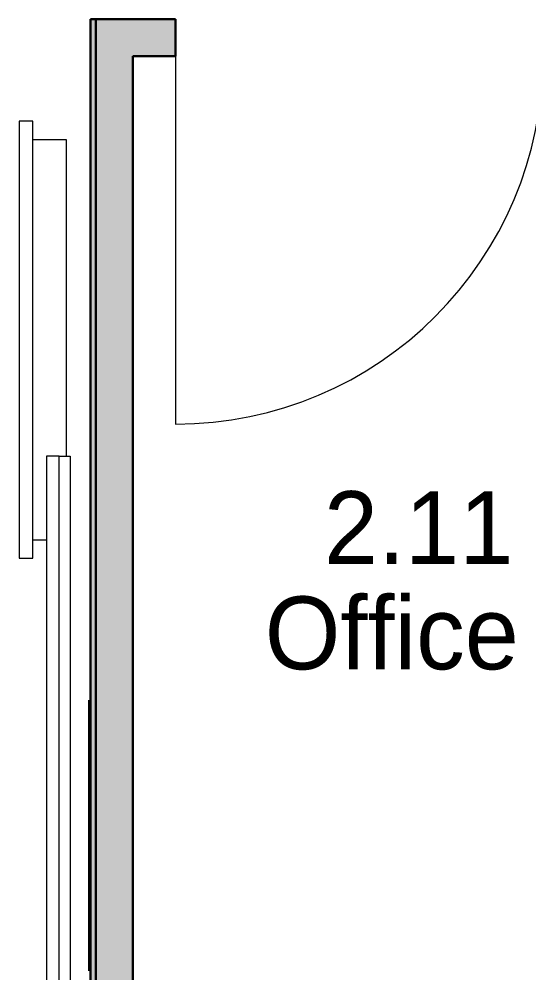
# Model space of a CAD drawing. Header units: millimetres. Extents: x 155927 to 295199, y -4084 to 97293.
# Drawn here: x 227794 to 229196, y 10989 to 13608 of the extents above; entities that cross this region are included whole.
import ezdxf

# ---------------------------------------------------------------- set-up
doc = ezdxf.new("R2010")
doc.units = ezdxf.units.MM
doc.header["$MEASUREMENT"] = 0
for name, color, linetype, lineweight in [('A-AREA-IDEN', 7, 'CONTINUOUS', 9), ('A-DOOR', 4, 'CONTINUOUS', 9), ('A-GENM', 8, 'CONTINUOUS', 9), ('A-WALL-PATT', 7, 'CONTINUOUS', 9), ('E-ELEC-EQPM', 8, 'CONTINUOUS', 9), ('I-FURN', 8, 'CONTINUOUS', 9), ('I-WALL', 7, 'CONTINUOUS', 9)]:
    doc.layers.add(name, color=color, linetype=linetype, lineweight=lineweight)
doc.styles.add('Century Gothic', font='GOTHIC.TTF', dxfattribs={"height": 200})

msp = doc.modelspace()

# ---------------------------------------------------------------- hatches: boundary and pattern name
at = {"layer": 'A-WALL-PATT'}
for points in [[(228004.8, 9850.1), (228004.8, 13607.6), (227989.8, 13607.6), (227989.8, 9850.1)], [(228004.8, 9850.1), (228106.8, 9850.1), (228106.8, 13607.6), (228004.8, 13607.6), (228004.8, 10127.2)]]:
    msp.add_hatch(color=256, dxfattribs=at).paths.add_polyline_path(points, flags=0)
h = msp.add_hatch(color=256, dxfattribs=at)
h.paths.add_polyline_path([(229234.3, 13505.6), (230738.8, 13505.6), (230738.8, 13607.6), (229234.3, 13607.6)], flags=0)
h.paths.add_polyline_path([(228224.3, 13505.6), (228224.3, 13607.6), (228106.8, 13607.6), (228106.8, 13505.6)], flags=0)

# ---------------------------------------------------------------- linework, layer by layer
at = {"layer": 'A-DOOR'}
msp.add_line((228224.3, 13505.6), (228224.3, 12495.6), dxfattribs=at)
msp.add_arc((228224.3, 13505.6), 1010, 270, 0, dxfattribs=at)
at = {"layer": 'A-GENM'}
for p, q in [((227985.8, 10994.5), (227985.8, 11737.8)), ((227985.8, 11737.8), (227985.8, 10994.5))]:
    msp.add_line(p, q, dxfattribs=at)
at = {"layer": 'E-ELEC-EQPM'}
for p, q in [((227832, 13327), (227793.9, 13327)), ((227793.9, 13327), (227793.9, 12127)), ((227832, 13327), (227793.9, 13327)), ((227793.9, 13327), (227793.9, 12127)), ((227832, 13276.2), (227832, 13327)), ((227832, 12127), (227832, 13327)), ((227923.9, 13276.2), (227832, 13276.2)), ((227923.9, 13276.2), (227832, 13276.2)), ((227923.9, 12407.6), (227923.9, 13276.2)), ((227923.9, 12407.6), (227923.9, 13276.2)), ((227832, 12177.8), (227868.9, 12177.8)), ((227832, 12127), (227832, 12177.8)), ((227832, 12177.8), (227868.9, 12177.8)), ((227793.9, 12127), (227832, 12127)), ((227793.9, 12127), (227832, 12127))]:
    msp.add_line(p, q, dxfattribs=at)
at = {"layer": 'I-FURN'}
for p, q in [((227903.9, 12407.6), (227868.9, 12407.6)), ((227868.9, 12407.6), (227868.9, 10007.6)), ((227903.9, 12407.6), (227933.9, 12407.6)), ((227903.9, 10007.6), (227903.9, 12407.6)), ((227903.9, 10007.6), (227903.9, 12407.6)), ((227933.9, 12407.6), (227933.9, 10007.6))]:
    msp.add_line(p, q, dxfattribs=at)
at = {"layer": 'I-WALL', "lineweight": 30}
for p, q in [((228004.8, 13607.6), (227989.8, 13607.6)), ((227989.8, 13607.6), (227989.8, 9865.1)), ((228004.8, 13607.6), (228004.8, 9850.1)), ((228106.8, 13607.6), (228004.8, 13607.6)), ((228004.8, 9850.1), (228004.8, 13607.6)), ((228224.3, 13607.6), (228106.8, 13607.6)), ((228224.3, 13505.6), (228224.3, 13607.6)), ((228106.8, 9850.1), (228106.8, 13505.6)), ((228106.8, 13505.6), (228224.3, 13505.6))]:
    msp.add_line(p, q, dxfattribs=at)

# ---------------------------------------------------------------- texts
at = {"layer": 'A-AREA-IDEN', "style": 'Century Gothic'}
for s, p in [('2.11', (228632, 12111.2)), ('Office', (228469.3, 11822.2))]:
    msp.add_text(s, height=200, dxfattribs=at).set_placement(p)

doc.saveas('drawing.dxf')
